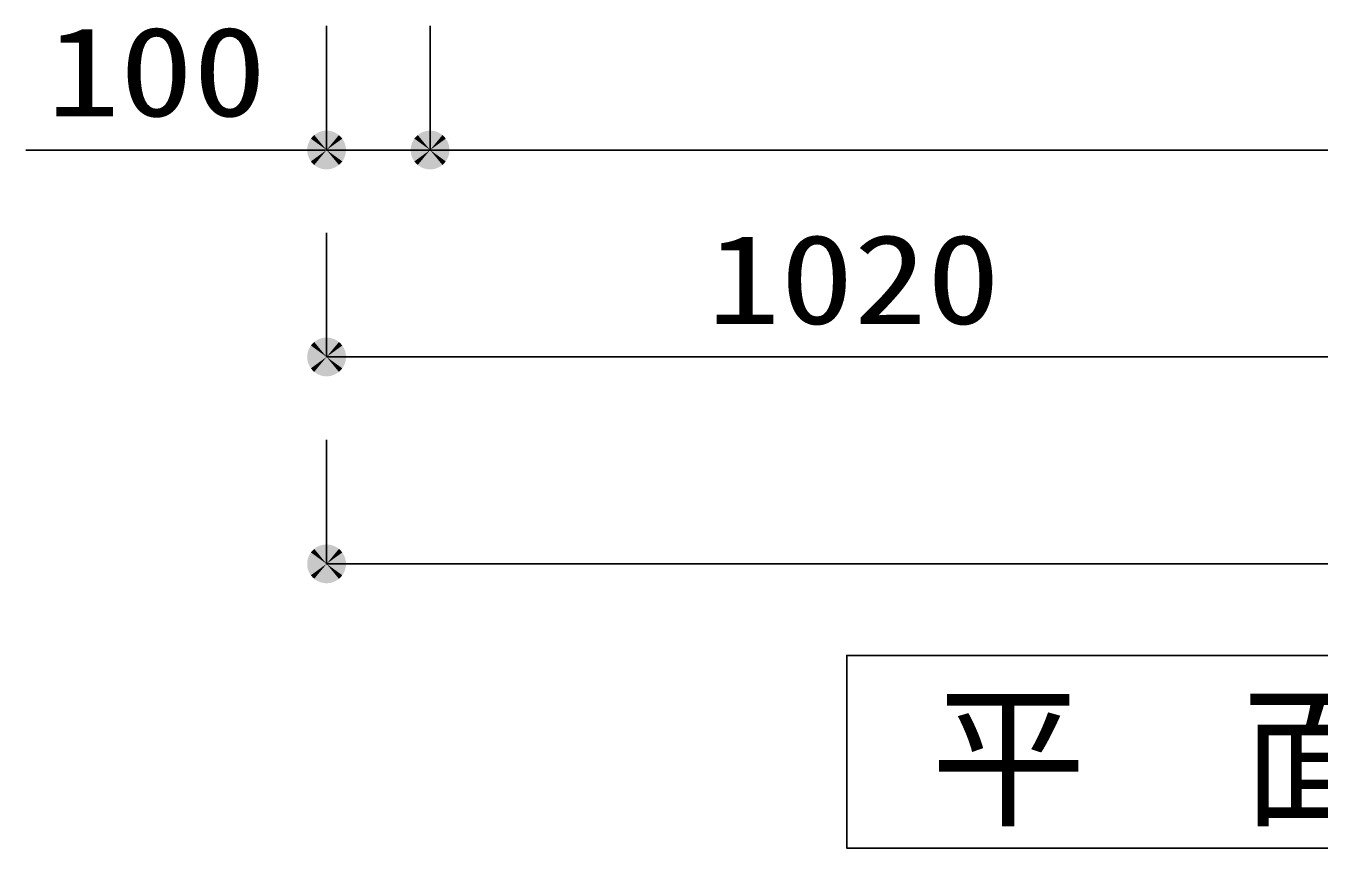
# Model space of a CAD drawing. Units: millimetres, scale not verified. Extents: x -22761 to 8910, y -6308 to 6308.
# Drawn here: x -6197 to -4947, y -1320 to -526 of the extents above; entities that cross this region are included whole.
import ezdxf
from ezdxf.enums import TextEntityAlignment as Align

# ---------------------------------------------------------------- set-up
doc = ezdxf.new("R2010")
doc.units = ezdxf.units.MM
doc.header["$LTSCALE"] = 30
doc.layers.add('0-3_機器', color=3, linetype='Continuous', lineweight=25)
doc.layers.add('0-F_00クル-フ-6寸法', color=132, linetype='Continuous', lineweight=25)
doc.styles.add('ＭＳ ゴシック', font='')
doc.styles.get('ＭＳ ゴシック').set_extended_font_data('MS Gothic')

msp = doc.modelspace()

# ---------------------------------------------------------------- linework, layer by layer
at = {"layer": '0-3_機器'}
msp.add_lwpolyline([(-3374.49, -1320.35), (-3374.49, -1134.04), (-5403.82, -1134.04), (-5403.82, -1320.35)], close=True, dxfattribs=at)
at = {"layer": '0-F_00クル-フ-6寸法', "color": 4}
for p, q in [((-5906.32, -525.57), (-5906.32, -645.57)), ((-5806.32, -525.57), (-5806.32, -645.57)), ((-5806.32, -525.57), (-5806.32, -645.57)), ((-5907.82, -645.57), (-6196.84, -645.57)), ((-5906.32, -645.57), (-5806.32, -645.57)), ((-5806.32, -645.57), (-3036.3, -645.57)), ((-5906.32, -725.57), (-5906.32, -845.57)), ((-4886.32, -845.57), (-5906.32, -845.57)), ((-5906.32, -925.57), (-5906.32, -1045.57)), ((-5906.32, -1045.57), (-2936.3, -1045.57))]:
    msp.add_line(p, q, dxfattribs=at)
at = {"layer": '0-F_00クル-フ-6寸法'}
for points in [[(-5906.32, -645.57), (-5923.76, -638.67), (-5922.75, -636.54)], [(-5906.32, -645.57), (-5922.75, -636.54), (-5921.49, -634.55)], [(-5906.32, -645.57), (-5921.49, -634.55), (-5919.99, -632.74)], [(-5906.32, -645.57), (-5919.99, -632.74), (-5918.27, -631.12)], [(-5906.32, -645.57), (-5918.27, -631.12), (-5916.37, -629.74)], [(-5906.32, -645.57), (-5916.37, -629.74), (-5914.31, -628.61)], [(-5906.32, -645.57), (-5914.31, -628.61), (-5912.12, -627.74)], [(-5906.32, -645.57), (-5912.12, -627.74), (-5909.84, -627.15)], [(-5906.32, -645.57), (-5909.84, -627.15), (-5907.5, -626.86)], [(-5906.32, -645.57), (-5907.5, -626.86), (-5905.15, -626.86)], [(-5906.32, -645.57), (-5905.15, -626.86), (-5902.81, -627.15)], [(-5906.32, -645.57), (-5902.81, -627.15), (-5900.53, -627.74)], [(-5906.32, -645.57), (-5900.53, -627.74), (-5898.34, -628.61)], [(-5906.32, -645.57), (-5898.34, -628.61), (-5896.28, -629.74)], [(-5906.32, -645.57), (-5896.28, -629.74), (-5894.37, -631.12)], [(-5906.32, -645.57), (-5894.37, -631.12), (-5892.65, -632.74)], [(-5906.32, -645.57), (-5892.65, -632.74), (-5891.15, -634.55)], [(-5906.32, -645.57), (-5891.15, -634.55), (-5889.89, -636.54)], [(-5906.32, -645.57), (-5889.89, -636.54), (-5888.89, -638.67)], [(-5806.32, -645.57), (-5823.76, -638.67), (-5822.75, -636.54)], [(-5806.32, -645.57), (-5823.76, -638.67), (-5822.75, -636.54)], [(-5806.32, -645.57), (-5822.75, -636.54), (-5821.49, -634.55)], [(-5806.32, -645.57), (-5822.75, -636.54), (-5821.49, -634.55)], [(-5806.32, -645.57), (-5821.49, -634.55), (-5819.99, -632.74)], [(-5806.32, -645.57), (-5821.49, -634.55), (-5819.99, -632.74)], [(-5806.32, -645.57), (-5819.99, -632.74), (-5818.27, -631.12)], [(-5806.32, -645.57), (-5819.99, -632.74), (-5818.27, -631.12)], [(-5806.32, -645.57), (-5818.27, -631.12), (-5816.37, -629.74)], [(-5806.32, -645.57), (-5818.27, -631.12), (-5816.37, -629.74)], [(-5806.32, -645.57), (-5816.37, -629.74), (-5814.31, -628.61)], [(-5806.32, -645.57), (-5816.37, -629.74), (-5814.31, -628.61)], [(-5806.32, -645.57), (-5814.31, -628.61), (-5812.12, -627.74)], [(-5806.32, -645.57), (-5814.31, -628.61), (-5812.12, -627.74)], [(-5806.32, -645.57), (-5812.12, -627.74), (-5809.84, -627.15)], [(-5806.32, -645.57), (-5812.12, -627.74), (-5809.84, -627.15)], [(-5806.32, -645.57), (-5809.84, -627.15), (-5807.5, -626.86)], [(-5806.32, -645.57), (-5809.84, -627.15), (-5807.5, -626.86)], [(-5806.32, -645.57), (-5807.5, -626.86), (-5805.14, -626.86)], [(-5806.32, -645.57), (-5807.5, -626.86), (-5805.14, -626.86)], [(-5806.32, -645.57), (-5805.14, -626.86), (-5802.81, -627.15)], [(-5806.32, -645.57), (-5805.14, -626.86), (-5802.81, -627.15)], [(-5806.32, -645.57), (-5802.81, -627.15), (-5800.53, -627.74)], [(-5806.32, -645.57), (-5802.81, -627.15), (-5800.53, -627.74)], [(-5806.32, -645.57), (-5800.53, -627.74), (-5798.34, -628.61)], [(-5806.32, -645.57), (-5800.53, -627.74), (-5798.34, -628.61)], [(-5806.32, -645.57), (-5798.34, -628.61), (-5796.28, -629.74)], [(-5806.32, -645.57), (-5798.34, -628.61), (-5796.28, -629.74)], [(-5806.32, -645.57), (-5796.28, -629.74), (-5794.37, -631.12)], [(-5806.32, -645.57), (-5796.28, -629.74), (-5794.37, -631.12)], [(-5806.32, -645.57), (-5794.37, -631.12), (-5792.65, -632.74)], [(-5806.32, -645.57), (-5794.37, -631.12), (-5792.65, -632.74)], [(-5806.32, -645.57), (-5792.65, -632.74), (-5791.15, -634.55)], [(-5806.32, -645.57), (-5792.65, -632.74), (-5791.15, -634.55)], [(-5806.32, -645.57), (-5791.15, -634.55), (-5789.89, -636.54)], [(-5806.32, -645.57), (-5791.15, -634.55), (-5789.89, -636.54)], [(-5806.32, -645.57), (-5789.89, -636.54), (-5788.89, -638.67)], [(-5806.32, -645.57), (-5789.89, -636.54), (-5788.89, -638.67)], [(-5906.32, -645.57), (-5925.07, -645.57), (-5924.92, -643.22)], [(-5906.32, -645.57), (-5924.92, -647.92), (-5925.07, -645.57)], [(-5906.32, -645.57), (-5924.92, -643.22), (-5924.48, -640.91)], [(-5906.32, -645.57), (-5924.48, -650.23), (-5924.92, -647.92)], [(-5906.32, -645.57), (-5924.48, -640.91), (-5923.76, -638.67)], [(-5906.32, -645.57), (-5923.76, -652.47), (-5924.48, -650.23)], [(-5906.32, -645.57), (-5922.75, -654.6), (-5923.76, -652.47)], [(-5906.32, -645.57), (-5921.49, -656.59), (-5922.75, -654.6)], [(-5906.32, -645.57), (-5919.99, -658.41), (-5921.49, -656.59)], [(-5906.32, -645.57), (-5918.27, -660.02), (-5919.99, -658.41)], [(-5906.32, -645.57), (-5916.37, -661.4), (-5918.27, -660.02)], [(-5906.32, -645.57), (-5914.31, -662.54), (-5916.37, -661.4)], [(-5906.32, -645.57), (-5912.12, -663.4), (-5914.31, -662.54)], [(-5906.32, -645.57), (-5909.84, -663.99), (-5912.12, -663.4)], [(-5906.32, -645.57), (-5907.5, -664.28), (-5909.84, -663.99)], [(-5906.32, -645.57), (-5905.15, -664.28), (-5907.5, -664.28)], [(-5906.32, -645.57), (-5888.89, -638.67), (-5888.16, -640.91)], [(-5906.32, -645.57), (-5888.16, -640.91), (-5887.72, -643.22)], [(-5906.32, -645.57), (-5887.72, -643.22), (-5887.57, -645.57)], [(-5906.32, -645.57), (-5902.81, -663.99), (-5905.15, -664.28)], [(-5906.32, -645.57), (-5900.53, -663.4), (-5902.81, -663.99)], [(-5906.32, -645.57), (-5898.34, -662.54), (-5900.53, -663.4)], [(-5906.32, -645.57), (-5896.28, -661.4), (-5898.34, -662.54)], [(-5906.32, -645.57), (-5894.37, -660.02), (-5896.28, -661.4)], [(-5906.32, -645.57), (-5892.65, -658.41), (-5894.37, -660.02)], [(-5906.32, -645.57), (-5891.15, -656.59), (-5892.65, -658.41)], [(-5906.32, -645.57), (-5889.89, -654.6), (-5891.15, -656.59)], [(-5906.32, -645.57), (-5888.89, -652.47), (-5889.89, -654.6)], [(-5906.32, -645.57), (-5888.16, -650.23), (-5888.89, -652.47)], [(-5906.32, -645.57), (-5887.72, -647.92), (-5888.16, -650.23)], [(-5906.32, -645.57), (-5887.57, -645.57), (-5887.72, -647.92)], [(-5806.32, -645.57), (-5825.07, -645.57), (-5824.92, -643.22)], [(-5806.32, -645.57), (-5825.07, -645.57), (-5824.92, -643.22)], [(-5806.32, -645.57), (-5824.92, -647.92), (-5825.07, -645.57)], [(-5806.32, -645.57), (-5824.92, -647.92), (-5825.07, -645.57)], [(-5806.32, -645.57), (-5824.92, -643.22), (-5824.48, -640.91)], [(-5806.32, -645.57), (-5824.92, -643.22), (-5824.48, -640.91)], [(-5806.32, -645.57), (-5824.48, -650.23), (-5824.92, -647.92)], [(-5806.32, -645.57), (-5824.48, -650.23), (-5824.92, -647.92)], [(-5806.32, -645.57), (-5824.48, -640.91), (-5823.76, -638.67)], [(-5806.32, -645.57), (-5824.48, -640.91), (-5823.76, -638.67)], [(-5806.32, -645.57), (-5823.76, -652.47), (-5824.48, -650.23)], [(-5806.32, -645.57), (-5823.76, -652.47), (-5824.48, -650.23)], [(-5806.32, -645.57), (-5822.75, -654.6), (-5823.76, -652.47)], [(-5806.32, -645.57), (-5822.75, -654.6), (-5823.76, -652.47)], [(-5806.32, -645.57), (-5821.49, -656.59), (-5822.75, -654.6)], [(-5806.32, -645.57), (-5821.49, -656.59), (-5822.75, -654.6)], [(-5806.32, -645.57), (-5819.99, -658.41), (-5821.49, -656.59)], [(-5806.32, -645.57), (-5819.99, -658.41), (-5821.49, -656.59)], [(-5806.32, -645.57), (-5818.27, -660.02), (-5819.99, -658.41)], [(-5806.32, -645.57), (-5818.27, -660.02), (-5819.99, -658.41)], [(-5806.32, -645.57), (-5816.37, -661.4), (-5818.27, -660.02)], [(-5806.32, -645.57), (-5816.37, -661.4), (-5818.27, -660.02)], [(-5806.32, -645.57), (-5814.31, -662.54), (-5816.37, -661.4)], [(-5806.32, -645.57), (-5814.31, -662.54), (-5816.37, -661.4)], [(-5806.32, -645.57), (-5812.12, -663.4), (-5814.31, -662.54)], [(-5806.32, -645.57), (-5812.12, -663.4), (-5814.31, -662.54)], [(-5806.32, -645.57), (-5809.84, -663.99), (-5812.12, -663.4)], [(-5806.32, -645.57), (-5809.84, -663.99), (-5812.12, -663.4)], [(-5806.32, -645.57), (-5807.5, -664.28), (-5809.84, -663.99)], [(-5806.32, -645.57), (-5807.5, -664.28), (-5809.84, -663.99)], [(-5806.32, -645.57), (-5805.14, -664.28), (-5807.5, -664.28)], [(-5806.32, -645.57), (-5805.14, -664.28), (-5807.5, -664.28)], [(-5806.32, -645.57), (-5788.89, -638.67), (-5788.16, -640.91)], [(-5806.32, -645.57), (-5788.89, -638.67), (-5788.16, -640.91)], [(-5806.32, -645.57), (-5788.16, -640.91), (-5787.72, -643.22)], [(-5806.32, -645.57), (-5788.16, -640.91), (-5787.72, -643.22)], [(-5806.32, -645.57), (-5787.72, -643.22), (-5787.57, -645.57)], [(-5806.32, -645.57), (-5787.72, -643.22), (-5787.57, -645.57)], [(-5806.32, -645.57), (-5802.81, -663.99), (-5805.14, -664.28)], [(-5806.32, -645.57), (-5800.53, -663.4), (-5802.81, -663.99)], [(-5806.32, -645.57), (-5798.34, -662.54), (-5800.53, -663.4)], [(-5806.32, -645.57), (-5796.28, -661.4), (-5798.34, -662.54)], [(-5806.32, -645.57), (-5794.37, -660.02), (-5796.28, -661.4)], [(-5806.32, -645.57), (-5792.65, -658.41), (-5794.37, -660.02)], [(-5806.32, -645.57), (-5791.15, -656.59), (-5792.65, -658.41)], [(-5806.32, -645.57), (-5789.89, -654.6), (-5791.15, -656.59)], [(-5806.32, -645.57), (-5788.89, -652.47), (-5789.89, -654.6)], [(-5806.32, -645.57), (-5788.16, -650.23), (-5788.89, -652.47)], [(-5806.32, -645.57), (-5787.72, -647.92), (-5788.16, -650.23)], [(-5806.32, -645.57), (-5787.57, -645.57), (-5787.72, -647.92)], [(-5806.32, -645.57), (-5802.81, -663.99), (-5805.14, -664.28)], [(-5806.32, -645.57), (-5800.53, -663.4), (-5802.81, -663.99)], [(-5806.32, -645.57), (-5798.34, -662.54), (-5800.53, -663.4)], [(-5806.32, -645.57), (-5796.28, -661.4), (-5798.34, -662.54)], [(-5806.32, -645.57), (-5794.37, -660.02), (-5796.28, -661.4)], [(-5806.32, -645.57), (-5792.65, -658.41), (-5794.37, -660.02)], [(-5806.32, -645.57), (-5791.15, -656.59), (-5792.65, -658.41)], [(-5806.32, -645.57), (-5789.89, -654.6), (-5791.15, -656.59)], [(-5806.32, -645.57), (-5788.89, -652.47), (-5789.89, -654.6)], [(-5806.32, -645.57), (-5788.16, -650.23), (-5788.89, -652.47)], [(-5806.32, -645.57), (-5787.72, -647.92), (-5788.16, -650.23)], [(-5806.32, -645.57), (-5787.57, -645.57), (-5787.72, -647.92)], [(-5906.32, -845.57), (-5923.76, -838.67), (-5922.75, -836.54)], [(-5906.32, -845.57), (-5922.75, -836.54), (-5921.49, -834.55)], [(-5906.32, -845.57), (-5921.49, -834.55), (-5919.99, -832.74)], [(-5906.32, -845.57), (-5919.99, -832.74), (-5918.27, -831.12)], [(-5906.32, -845.57), (-5918.27, -831.12), (-5916.37, -829.74)], [(-5906.32, -845.57), (-5916.37, -829.74), (-5914.31, -828.61)], [(-5906.32, -845.57), (-5914.31, -828.61), (-5912.12, -827.74)], [(-5906.32, -845.57), (-5912.12, -827.74), (-5909.84, -827.15)], [(-5906.32, -845.57), (-5909.84, -827.15), (-5907.5, -826.86)], [(-5906.32, -845.57), (-5907.5, -826.86), (-5905.15, -826.86)], [(-5906.32, -845.57), (-5905.15, -826.86), (-5902.81, -827.15)], [(-5906.32, -845.57), (-5902.81, -827.15), (-5900.53, -827.74)], [(-5906.32, -845.57), (-5900.53, -827.74), (-5898.34, -828.61)], [(-5906.32, -845.57), (-5898.34, -828.61), (-5896.28, -829.74)], [(-5906.32, -845.57), (-5896.28, -829.74), (-5894.37, -831.12)], [(-5906.32, -845.57), (-5894.37, -831.12), (-5892.65, -832.74)], [(-5906.32, -845.57), (-5892.65, -832.74), (-5891.15, -834.55)], [(-5906.32, -845.57), (-5891.15, -834.55), (-5889.89, -836.54)], [(-5906.32, -845.57), (-5889.89, -836.54), (-5888.89, -838.67)], [(-5906.32, -845.57), (-5925.07, -845.57), (-5924.92, -843.22)], [(-5906.32, -845.57), (-5924.92, -847.92), (-5925.07, -845.57)], [(-5906.32, -845.57), (-5924.92, -843.22), (-5924.48, -840.91)], [(-5906.32, -845.57), (-5924.48, -850.23), (-5924.92, -847.92)], [(-5906.32, -845.57), (-5924.48, -840.91), (-5923.76, -838.67)], [(-5906.32, -845.57), (-5923.76, -852.47), (-5924.48, -850.23)], [(-5906.32, -845.57), (-5922.75, -854.6), (-5923.76, -852.47)], [(-5906.32, -845.57), (-5921.49, -856.59), (-5922.75, -854.6)], [(-5906.32, -845.57), (-5919.99, -858.41), (-5921.49, -856.59)], [(-5906.32, -845.57), (-5918.27, -860.02), (-5919.99, -858.41)], [(-5906.32, -845.57), (-5916.37, -861.4), (-5918.27, -860.02)], [(-5906.32, -845.57), (-5914.31, -862.54), (-5916.37, -861.4)], [(-5906.32, -845.57), (-5912.12, -863.4), (-5914.31, -862.54)], [(-5906.32, -845.57), (-5909.84, -863.99), (-5912.12, -863.4)], [(-5906.32, -845.57), (-5907.5, -864.28), (-5909.84, -863.99)], [(-5906.32, -845.57), (-5905.15, -864.28), (-5907.5, -864.28)], [(-5906.32, -845.57), (-5888.89, -838.67), (-5888.16, -840.91)], [(-5906.32, -845.57), (-5888.16, -840.91), (-5887.72, -843.22)], [(-5906.32, -845.57), (-5887.72, -843.22), (-5887.57, -845.57)], [(-5906.32, -845.57), (-5902.81, -863.99), (-5905.15, -864.28)], [(-5906.32, -845.57), (-5900.53, -863.4), (-5902.81, -863.99)], [(-5906.32, -845.57), (-5898.34, -862.54), (-5900.53, -863.4)], [(-5906.32, -845.57), (-5896.28, -861.4), (-5898.34, -862.54)], [(-5906.32, -845.57), (-5894.37, -860.02), (-5896.28, -861.4)], [(-5906.32, -845.57), (-5892.65, -858.41), (-5894.37, -860.02)], [(-5906.32, -845.57), (-5891.15, -856.59), (-5892.65, -858.41)], [(-5906.32, -845.57), (-5889.89, -854.6), (-5891.15, -856.59)], [(-5906.32, -845.57), (-5888.89, -852.47), (-5889.89, -854.6)], [(-5906.32, -845.57), (-5888.16, -850.23), (-5888.89, -852.47)], [(-5906.32, -845.57), (-5887.72, -847.92), (-5888.16, -850.23)], [(-5906.32, -845.57), (-5887.57, -845.57), (-5887.72, -847.92)], [(-5906.32, -1045.57), (-5923.76, -1038.67), (-5922.75, -1036.54)], [(-5906.32, -1045.57), (-5922.75, -1036.54), (-5921.49, -1034.55)], [(-5906.32, -1045.57), (-5921.49, -1034.55), (-5919.99, -1032.74)], [(-5906.32, -1045.57), (-5919.99, -1032.74), (-5918.27, -1031.12)], [(-5906.32, -1045.57), (-5918.27, -1031.12), (-5916.37, -1029.74)], [(-5906.32, -1045.57), (-5916.37, -1029.74), (-5914.31, -1028.61)], [(-5906.32, -1045.57), (-5914.31, -1028.61), (-5912.12, -1027.74)], [(-5906.32, -1045.57), (-5912.12, -1027.74), (-5909.84, -1027.15)], [(-5906.32, -1045.57), (-5909.84, -1027.15), (-5907.5, -1026.86)], [(-5906.32, -1045.57), (-5907.5, -1026.86), (-5905.15, -1026.86)], [(-5906.32, -1045.57), (-5905.15, -1026.86), (-5902.81, -1027.15)], [(-5906.32, -1045.57), (-5902.81, -1027.15), (-5900.53, -1027.74)], [(-5906.32, -1045.57), (-5900.53, -1027.74), (-5898.34, -1028.61)], [(-5906.32, -1045.57), (-5898.34, -1028.61), (-5896.28, -1029.74)], [(-5906.32, -1045.57), (-5896.28, -1029.74), (-5894.37, -1031.12)], [(-5906.32, -1045.57), (-5894.37, -1031.12), (-5892.65, -1032.74)], [(-5906.32, -1045.57), (-5892.65, -1032.74), (-5891.15, -1034.55)], [(-5906.32, -1045.57), (-5891.15, -1034.55), (-5889.89, -1036.54)], [(-5906.32, -1045.57), (-5889.89, -1036.54), (-5888.89, -1038.67)], [(-5906.32, -1045.57), (-5925.07, -1045.57), (-5924.92, -1043.22)], [(-5906.32, -1045.57), (-5924.92, -1047.92), (-5925.07, -1045.57)], [(-5906.32, -1045.57), (-5924.92, -1043.22), (-5924.48, -1040.91)], [(-5906.32, -1045.57), (-5924.48, -1050.23), (-5924.92, -1047.92)], [(-5906.32, -1045.57), (-5924.48, -1040.91), (-5923.76, -1038.67)], [(-5906.32, -1045.57), (-5923.76, -1052.47), (-5924.48, -1050.23)], [(-5906.32, -1045.57), (-5922.75, -1054.6), (-5923.76, -1052.47)], [(-5906.32, -1045.57), (-5921.49, -1056.59), (-5922.75, -1054.6)], [(-5906.32, -1045.57), (-5919.99, -1058.41), (-5921.49, -1056.59)], [(-5906.32, -1045.57), (-5918.27, -1060.02), (-5919.99, -1058.41)], [(-5906.32, -1045.57), (-5916.37, -1061.4), (-5918.27, -1060.02)], [(-5906.32, -1045.57), (-5914.31, -1062.54), (-5916.37, -1061.4)], [(-5906.32, -1045.57), (-5912.12, -1063.4), (-5914.31, -1062.54)], [(-5906.32, -1045.57), (-5909.84, -1063.99), (-5912.12, -1063.4)], [(-5906.32, -1045.57), (-5907.5, -1064.28), (-5909.84, -1063.99)], [(-5906.32, -1045.57), (-5905.15, -1064.28), (-5907.5, -1064.28)], [(-5906.32, -1045.57), (-5888.89, -1038.67), (-5888.16, -1040.91)], [(-5906.32, -1045.57), (-5888.16, -1040.91), (-5887.72, -1043.22)], [(-5906.32, -1045.57), (-5887.72, -1043.22), (-5887.57, -1045.57)], [(-5906.32, -1045.57), (-5902.81, -1063.99), (-5905.15, -1064.28)], [(-5906.32, -1045.57), (-5900.53, -1063.4), (-5902.81, -1063.99)], [(-5906.32, -1045.57), (-5898.34, -1062.54), (-5900.53, -1063.4)], [(-5906.32, -1045.57), (-5896.28, -1061.4), (-5898.34, -1062.54)], [(-5906.32, -1045.57), (-5894.37, -1060.02), (-5896.28, -1061.4)], [(-5906.32, -1045.57), (-5892.65, -1058.41), (-5894.37, -1060.02)], [(-5906.32, -1045.57), (-5891.15, -1056.59), (-5892.65, -1058.41)], [(-5906.32, -1045.57), (-5889.89, -1054.6), (-5891.15, -1056.59)], [(-5906.32, -1045.57), (-5888.89, -1052.47), (-5889.89, -1054.6)], [(-5906.32, -1045.57), (-5888.16, -1050.23), (-5888.89, -1052.47)], [(-5906.32, -1045.57), (-5887.72, -1047.92), (-5888.16, -1050.23)], [(-5906.32, -1045.57), (-5887.57, -1045.57), (-5887.72, -1047.92)]]:
    msp.add_solid(points, dxfattribs=at)

# ---------------------------------------------------------------- texts
at = {"layer": '0-3_機器', "color": 4, "style": 'ＭＳ ゴシック'}
msp.add_text('平\u3000面\u3000図', height=110, dxfattribs=at).set_placement((-5322.57, -1320.32), align=Align.BOTTOM_LEFT)
at = {"layer": '0-F_00クル-フ-6寸法', "color": 3, "style": 'ＭＳ ゴシック', "width": 1.2}
for s, p in [('100', (-6176.73, -638.99)), ('1020', (-5538.61, -839.72))]:
    msp.add_text(s, height=86.66, dxfattribs=at).set_placement(p, align=Align.BOTTOM_LEFT)

doc.saveas('drawing.dxf')
